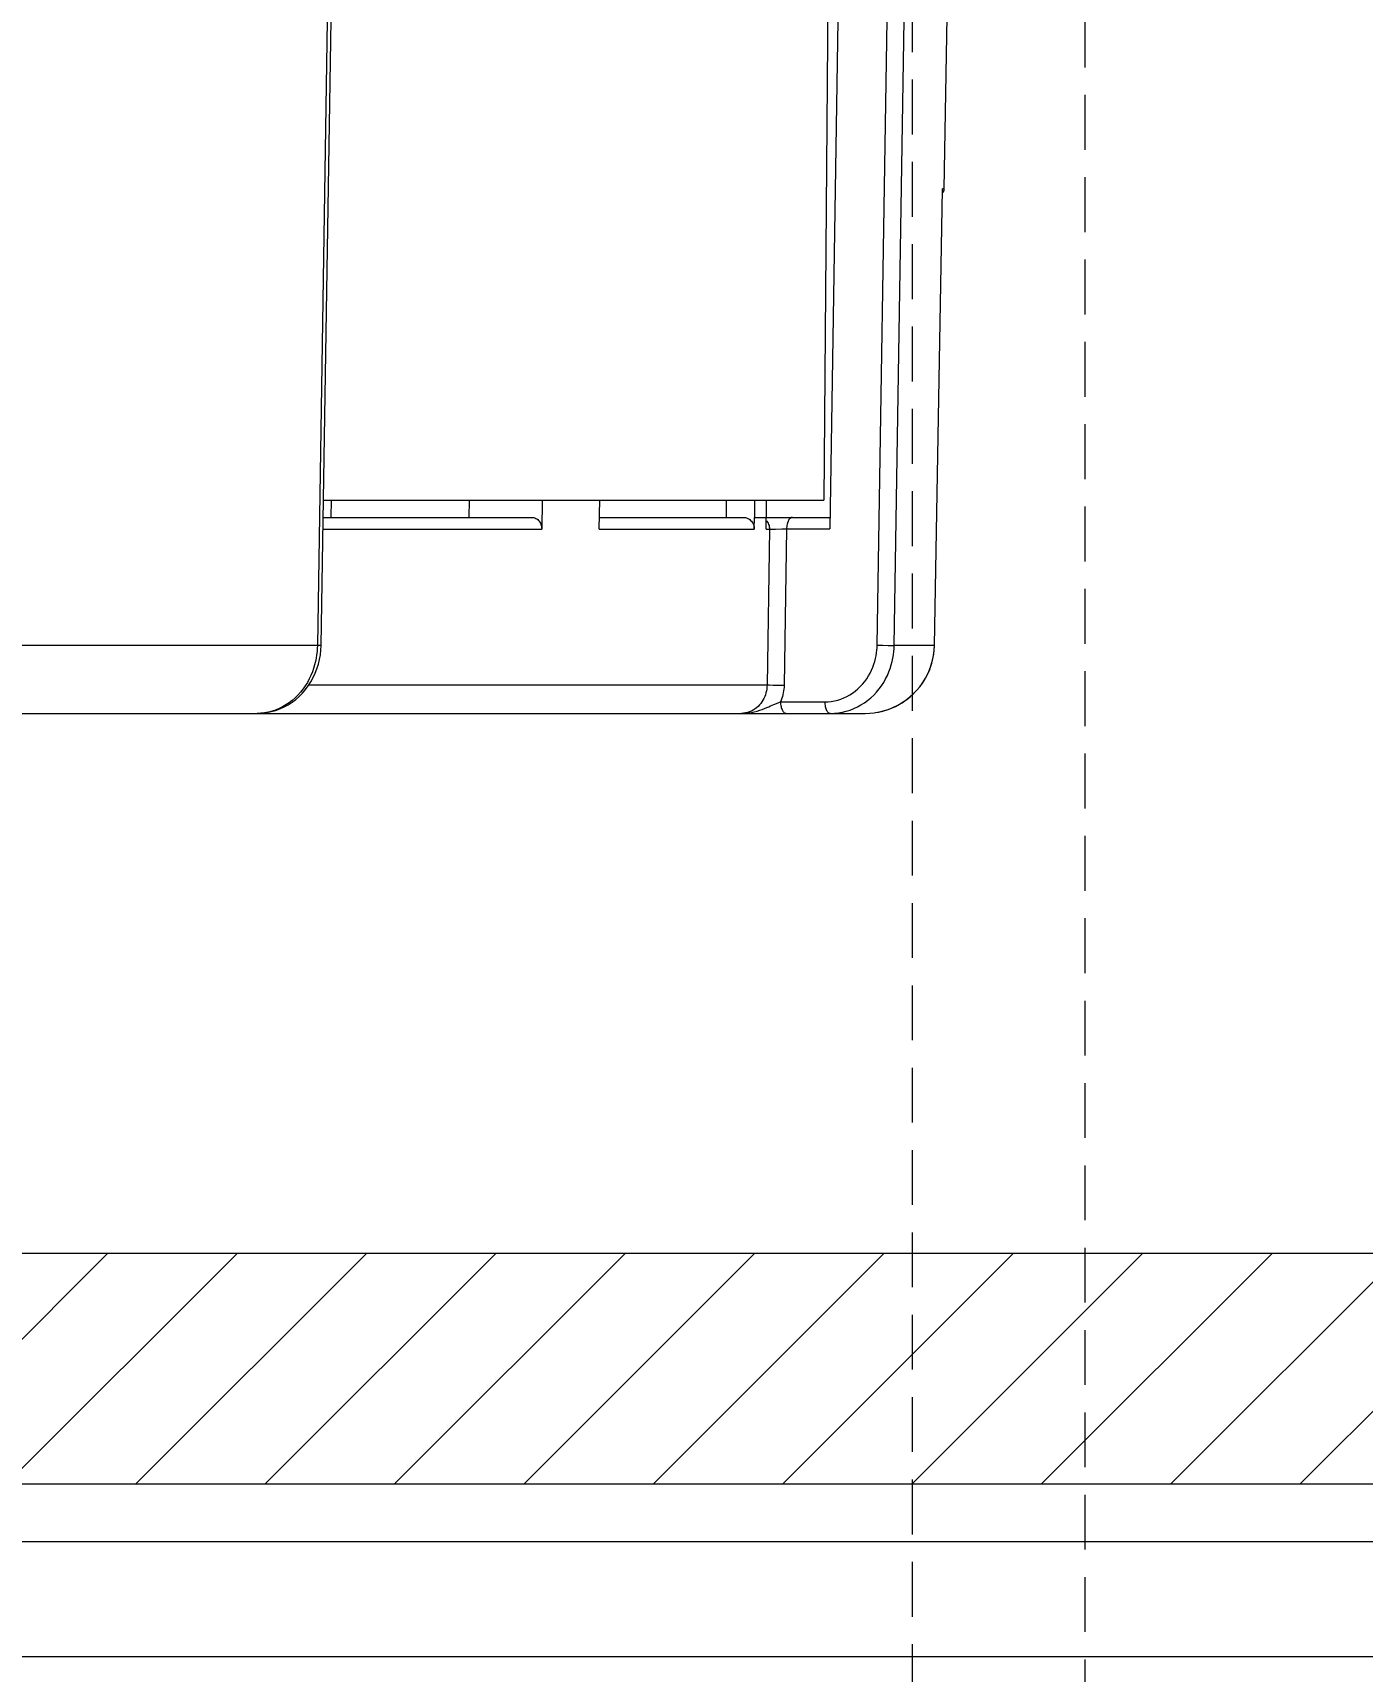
# Model space of a CAD drawing. Header units: millimetres. Extents: x -853320 to 19484, y -510814 to 9708.
# Drawn here: x 10169.61 to 10192.68, y 3163.57 to 3191.99 of the extents above; entities that cross this region are included whole.
import ezdxf
from ezdxf import colors
from ezdxf.entities.mleader import LeaderData, LeaderLine
from ezdxf.math import Vec2, Vec3

# ---------------------------------------------------------------- set-up
doc = ezdxf.new("R2010")
doc.units = ezdxf.units.MM
doc.linetypes.add('NASCOSTA', pattern=[9.525, 6.35, -3.175])
doc.linetypes.add('TRATTEGGIATA2', pattern=[9.525, 6.35, -3.175])
doc.layers.add('DS_ST_quote 1_50', color=7, linetype='Continuous')
for name, color, linetype, lineweight in [('F_ARREDI', 7, 'Continuous', 5), ('F_ELETTRICO', 22, 'Continuous', 5), ('F_ELETTRODOMESTICI', 40, 'Continuous', 5), ('F_IMPIANTO ELETTRICO', 7, 'Continuous', 0), ('F_IMPIANTO IDRAULICO', 7, 'Continuous', 5), ('F_MASSELLO_abete', 30, 'Continuous', 5), ('F_MINERAL WALL', 6, 'Continuous', 5), ('F_MULTI laminato OPACO', 1, 'Continuous', 5), ('F_SCALA_esterna', 40, 'Continuous', 5)]:
    doc.layers.add(name, color=color, linetype=linetype, lineweight=lineweight)
doc.layers.add('F_PARETI_slider', color=1, linetype='Continuous', lineweight=5, true_color=0xff0000)
doc.styles.add('ARIAL', font='arial.ttf')
doc.styles.add('DANZI-DIDASCALIE', font='Yu Gothic UI Light.ttf', dxfattribs={"height": 30})
doc.dimstyles.new('ISO-100', dxfattribs={"dimtxt": 100, "dimasz": 5, "dimexe": 0.25, "dimexo": 6, "dimgap": 6, "dimtad": 1, "dimtxsty": 'ARIAL', "dimblk": 'ARCHTICK', "dimcen": 2.5, "dimdle": 15, "dimse1": 1, "dimse2": 1, "dimclrd": 256, "dimclre": 256, "dimclrt": 256, "dimadec": 0, "dimazin": 0, "dimtfac": 1, "dimtmove": 0, "dimatfit": 3, "dimldrblk": 'ARCHTICK', "dimfxl": 1, "dimlwd": -1, "dimlwe": -1, "dimarcsym": 0})

# ---------------------------------------------------------------- blocks, each defined once
blk = doc.blocks.new('_Dot')
at = {"color": 0, "linetype": 'ByBlock', "lineweight": -2}
blk.add_line((-0.5, 0), (-1, 0), dxfattribs=at)
at = {"color": 0, "linetype": 'ByBlock', "const_width": 0.5}
blk.add_lwpolyline([(-0.25, 0, 1), (0.25, 0, 1)], format="xyb", close=True, dxfattribs=at)
blk = doc.blocks.new('RIV.to_pareti e soffitto_grande_lato ingresso_rev.01_pianta')
at = {"layer": 'F_MINERAL WALL', "transparency": 33554687}
h = blk.add_hatch(dxfattribs=at)
h.set_pattern_fill('ANSI31', color=256, scale=0.5)
h.set_pattern_definition([(45, (0, 9), (-1.122532015, 1.122532015), [])])
h.paths.add_polyline_path([(20597.119, 3297.66), (27517.119, 3297.66), (27517.119, 3301.66), (20597.119, 3301.66)])
at = {"layer": 'F_MINERAL WALL'}
blk.add_lwpolyline([(20597.119, 3297.66), (27517.119, 3297.66), (27517.119, 3301.66), (20597.119, 3301.66)], close=True, dxfattribs=at)
at = {"layer": 'F_MULTI laminato OPACO', "color": 3, "linetype": 'NASCOSTA'}
blk.add_lwpolyline([(29676.119, 4472.66), (20592.119, 4472.66), (20592.119, 3296.66), (29676.119, 3296.66)], close=True, dxfattribs=at)
blk = doc.blocks.new('SLIDER grande_lato ingresso_pianta_rev.01')
at = {"color": 1}
blk.add_lwpolyline([(267501.979, -75718.85), (276585.979, -75718.85), (276585.979, -74523.85), (267501.979, -74523.85)], close=True, dxfattribs=at)
blk.add_lwpolyline([(269903.479, -75718.85), (271161.479, -75718.85), (271161.479, -75720.85), (269903.479, -75720.85)], close=True)
blk = doc.blocks.new('SCATOLA INCASSO_1 P_sezione e pianta')
at = {"layer": 'F_ELETTRICO'}
for p, q in [((55461.896, -13650.117), (55446.903, -13649.85)), ((55461.896, -13650.117), (55461.896, -13650.117)), ((55461.896, -13650.117), (55461.896, -13650.143)), ((55461.908, -13650.118), (55461.896, -13650.117)), ((55461.903, -13650.143), (55461.896, -13650.143)), ((55461.903, -13650.143), (55461.896, -13650.143)), ((55469.815, -13650.285), (55461.903, -13650.143)), ((55469.815, -13650.285), (55469.815, -13650.285)), ((55469.815, -13650.285), (55469.815, -13650.983)), ((55469.815, -13650.983), (55458.597, -13650.805)), ((55469.811, -13651.279), (55458.594, -13651.101)), ((55469.813, -13651.183), (55469.814, -13651.086)), ((55469.814, -13651.086), (55469.815, -13651.028)), ((55469.815, -13651.028), (55469.815, -13651)), ((55469.811, -13651.279), (55469.813, -13651.183)), ((55470.994, -13682.187), (55470.994, -13651.487)), ((55458.594, -13651.954), (55467.794, -13652.1)), ((55458.594, -13652.134), (55467.294, -13652.203)), ((55467.294, -13660.889), (55467.294, -13652.203)), ((55467.594, -13653.408), (55467.594, -13652.097)), ((55467.794, -13652.851), (55467.794, -13652.1)), ((55470.794, -13652.956), (55470.794, -13652.189)), ((55467.795, -13652.936), (55467.794, -13652.851)), ((55467.794, -13652.851), (55470.506, -13652.895)), ((55467.797, -13653.041), (55467.795, -13652.936)), ((55467.797, -13653.098), (55467.797, -13653.041)), ((55467.797, -13653.12), (55467.797, -13653.098)), ((55467.797, -13653.207), (55467.797, -13653.147)), ((55467.797, -13653.147), (55470.503, -13653.19)), ((55470.502, -13653.146), (55470.503, -13653.087)), ((55470.502, -13653.174), (55470.502, -13653.146)), ((55470.503, -13653.087), (55470.504, -13652.99)), ((55470.504, -13652.99), (55470.506, -13652.895)), ((55470.866, -13653.128), (55470.841, -13653.07)), ((55467.294, -13653.203), (55467.594, -13653.203)), ((55467.294, -13653.408), (55467.594, -13653.408)), ((55467.797, -13653.207), (55467.594, -13653.203)), ((55467.797, -13653.412), (55467.594, -13653.408)), ((55467.797, -13656.101), (55467.797, -13653.412)), ((55470.503, -13653.19), (55470.503, -13661.143)), ((55467.594, -13656.098), (55467.594, -13653.606)), ((55467.594, -13653.893), (55467.294, -13653.893)), ((55467.797, -13656.101), (55467.294, -13656.094)), ((55467.294, -13657.094), (55467.797, -13657.101)), ((55467.797, -13660.897), (55467.797, -13657.101)), ((55467.594, -13660.893), (55467.594, -13657.271)), ((55467.594, -13658.357), (55467.294, -13658.355)), ((55469.814, -13660.929), (55458.597, -13660.751)), ((55458.597, -13660.816), (55469.815, -13660.994)), ((55467.294, -13660.756), (55467.594, -13660.759)), ((55469.815, -13660.994), (55469.815, -13697.529)), ((55470.984, -13661.909), (55470.991, -13661.974)), ((55470.991, -13661.974), (55470.994, -13662.039))]:
    blk.add_line(p, q, dxfattribs=at)
for points in [[(55461.962, -13650.144), (55461.956, -13650.139), (55461.945, -13650.131), (55461.933, -13650.125), (55461.921, -13650.121), (55461.908, -13650.118)], [(55470.981, -13651.311), (55470.967, -13651.236), (55470.947, -13651.154), (55470.921, -13651.074), (55470.889, -13650.995), (55470.851, -13650.919), (55470.809, -13650.846), (55470.761, -13650.776), (55470.709, -13650.71), (55470.652, -13650.647), (55470.591, -13650.589), (55470.526, -13650.535), (55470.457, -13650.485), (55470.385, -13650.441), (55470.31, -13650.402), (55470.232, -13650.368), (55470.153, -13650.34), (55470.072, -13650.318), (55469.989, -13650.301), (55469.905, -13650.29), (55469.815, -13650.285)], [(55470.593, -13650.591), (55470.534, -13650.541), (55470.471, -13650.495), (55470.406, -13650.453), (55470.338, -13650.416), (55470.267, -13650.383), (55470.195, -13650.355), (55470.121, -13650.331), (55470.046, -13650.312), (55469.969, -13650.298), (55469.892, -13650.289), (55469.815, -13650.285)], [(55470.981, -13651.311), (55470.971, -13651.255), (55470.954, -13651.179), (55470.931, -13651.105), (55470.904, -13651.032), (55470.873, -13650.961), (55470.836, -13650.892), (55470.796, -13650.826), (55470.751, -13650.762), (55470.702, -13650.702), (55470.649, -13650.645)], [(55469.815, -13651), (55469.815, -13650.99), (55469.815, -13650.983)], [(55470.994, -13652.089), (55470.991, -13652.02), (55470.984, -13651.951), (55470.973, -13651.883), (55470.957, -13651.816), (55470.936, -13651.75), (55470.911, -13651.685), (55470.882, -13651.622), (55470.849, -13651.561), (55470.811, -13651.502), (55470.77, -13651.445), (55470.725, -13651.391), (55470.676, -13651.339), (55470.625, -13651.291), (55470.57, -13651.245), (55470.514, -13651.204), (55470.456, -13651.166), (55470.396, -13651.132), (55470.336, -13651.102), (55470.275, -13651.075), (55470.213, -13651.053), (55470.153, -13651.034), (55470.093, -13651.018), (55470.034, -13651.005), (55469.977, -13650.996), (55469.921, -13650.989), (55469.867, -13650.985), (55469.815, -13650.983)], [(55470.794, -13652.189), (55470.792, -13652.132), (55470.786, -13652.075), (55470.776, -13652.02), (55470.763, -13651.964), (55470.746, -13651.91), (55470.725, -13651.857), (55470.701, -13651.805), (55470.673, -13651.755), (55470.642, -13651.706), (55470.607, -13651.659), (55470.57, -13651.614), (55470.529, -13651.572), (55470.486, -13651.532), (55470.441, -13651.495), (55470.394, -13651.46), (55470.345, -13651.429), (55470.296, -13651.401), (55470.245, -13651.376), (55470.195, -13651.355), (55470.143, -13651.336), (55470.093, -13651.32), (55470.043, -13651.307), (55469.994, -13651.297), (55469.946, -13651.289), (55469.9, -13651.283), (55469.855, -13651.28), (55469.811, -13651.279)], [(55470.994, -13651.487), (55470.991, -13651.409), (55470.984, -13651.332), (55470.981, -13651.311)], [(55470.794, -13652.189), (55470.815, -13652.188), (55470.835, -13652.187), (55470.856, -13652.184), (55470.875, -13652.18), (55470.894, -13652.176), (55470.911, -13652.17), (55470.928, -13652.163), (55470.942, -13652.156), (55470.956, -13652.148), (55470.967, -13652.139), (55470.977, -13652.13), (55470.984, -13652.12), (55470.989, -13652.11), (55470.993, -13652.099), (55470.994, -13652.089)], [(55467.594, -13652.751), (55467.595, -13652.762), (55467.598, -13652.772), (55467.604, -13652.782), (55467.611, -13652.792), (55467.621, -13652.801), (55467.632, -13652.81), (55467.645, -13652.818), (55467.66, -13652.826), (55467.676, -13652.832), (55467.694, -13652.838), (55467.712, -13652.843), (55467.732, -13652.847), (55467.752, -13652.849), (55467.773, -13652.851), (55467.794, -13652.851)], [(55470.794, -13652.956), (55470.815, -13652.955), (55470.835, -13652.954), (55470.856, -13652.951), (55470.875, -13652.947), (55470.894, -13652.943), (55470.911, -13652.937), (55470.928, -13652.93), (55470.942, -13652.923), (55470.956, -13652.915), (55470.967, -13652.906), (55470.977, -13652.897), (55470.984, -13652.887), (55470.989, -13652.877), (55470.993, -13652.866), (55470.994, -13652.856)], [(55467.715, -13653.163), (55467.735, -13653.156), (55467.755, -13653.151), (55467.776, -13653.148), (55467.797, -13653.147)], [(55467.797, -13653.147), (55467.797, -13653.143), (55467.797, -13653.137), (55467.797, -13653.12)], [(55470.506, -13652.895), (55470.539, -13652.896), (55470.572, -13652.898), (55470.605, -13652.903), (55470.637, -13652.908), (55470.67, -13652.915), (55470.701, -13652.923), (55470.733, -13652.933), (55470.763, -13652.944), (55470.794, -13652.956)], [(55470.841, -13653.07), (55470.81, -13652.997), (55470.801, -13652.975), (55470.794, -13652.956)], [(55470.994, -13653.633), (55470.992, -13653.574), (55470.986, -13653.517), (55470.978, -13653.463), (55470.967, -13653.411), (55470.954, -13653.362), (55470.94, -13653.316), (55470.925, -13653.273), (55470.91, -13653.233), (55470.895, -13653.196), (55470.88, -13653.161), (55470.866, -13653.128)], [(55467.594, -13653.606), (55467.595, -13653.585), (55467.598, -13653.565), (55467.604, -13653.545), (55467.612, -13653.526), (55467.621, -13653.508), (55467.633, -13653.49), (55467.646, -13653.475), (55467.661, -13653.46), (55467.678, -13653.448), (55467.696, -13653.437), (55467.715, -13653.427), (55467.735, -13653.42), (55467.755, -13653.415), (55467.776, -13653.413), (55467.797, -13653.412)], [(55467.653, -13653.204), (55467.661, -13653.196), (55467.678, -13653.183)], [(55467.678, -13653.183), (55467.696, -13653.172), (55467.715, -13653.163)], [(55470.503, -13653.19), (55470.502, -13653.183), (55470.502, -13653.174)], [(55470.503, -13653.19), (55470.537, -13653.192), (55470.572, -13653.195), (55470.606, -13653.201), (55470.639, -13653.209), (55470.672, -13653.219), (55470.704, -13653.231), (55470.735, -13653.245), (55470.765, -13653.261), (55470.794, -13653.279), (55470.822, -13653.299), (55470.848, -13653.32), (55470.873, -13653.344), (55470.897, -13653.371), (55470.918, -13653.399), (55470.938, -13653.429), (55470.955, -13653.461), (55470.969, -13653.494), (55470.98, -13653.528), (55470.987, -13653.562), (55470.992, -13653.598), (55470.994, -13653.633)], [(55467.594, -13657.271), (55467.595, -13657.253), (55467.598, -13657.235), (55467.604, -13657.218), (55467.612, -13657.201), (55467.621, -13657.185), (55467.633, -13657.17), (55467.646, -13657.156), (55467.661, -13657.144), (55467.678, -13657.133), (55467.696, -13657.123), (55467.715, -13657.115), (55467.735, -13657.109), (55467.755, -13657.104), (55467.776, -13657.102), (55467.797, -13657.101)], [(55470.994, -13662.039), (55470.994, -13662.029), (55470.99, -13661.95), (55470.98, -13661.871), (55470.964, -13661.794), (55470.943, -13661.718), (55470.915, -13661.644), (55470.883, -13661.571), (55470.844, -13661.501), (55470.801, -13661.434), (55470.752, -13661.37), (55470.699, -13661.309), (55470.642, -13661.252), (55470.58, -13661.199), (55470.514, -13661.151), (55470.446, -13661.106), (55470.373, -13661.066), (55470.299, -13661.031), (55470.221, -13661.001), (55470.142, -13660.976), (55470.062, -13660.956), (55469.98, -13660.942), (55469.898, -13660.933), (55469.814, -13660.929)], [(55469.814, -13660.929), (55469.815, -13660.929), (55469.815, -13660.933), (55469.815, -13660.939), (55469.815, -13660.949)], [(55469.815, -13660.949), (55469.815, -13660.977), (55469.815, -13660.994)], [(55469.815, -13660.994), (55469.867, -13660.996), (55469.921, -13661), (55469.977, -13661.006), (55470.034, -13661.015), (55470.093, -13661.027), (55470.153, -13661.042), (55470.213, -13661.06), (55470.275, -13661.081), (55470.336, -13661.106), (55470.396, -13661.135), (55470.456, -13661.167), (55470.514, -13661.203), (55470.57, -13661.242), (55470.625, -13661.285), (55470.676, -13661.331), (55470.725, -13661.379), (55470.77, -13661.431), (55470.811, -13661.485), (55470.849, -13661.541), (55470.882, -13661.598), (55470.911, -13661.658), (55470.936, -13661.719), (55470.957, -13661.781), (55470.973, -13661.844), (55470.984, -13661.909)]]:
    blk.add_lwpolyline(points, dxfattribs=at)
blk.add_arc((55461.894, -13650.217), 0.1, 46.888, 88.9794, dxfattribs=at)
blk = doc.blocks.new('P.lo PARETE INGRESSO_pianta')
at = {"layer": 'F_MASSELLO_abete'}
blk.add_lwpolyline([(2592.767, -11717.34), (2592.767, -11687.34), (2928.767, -11687.34), (2928.767, -11717.34)], close=True, dxfattribs=at)
at = {"layer": 'F_IMPIANTO ELETTRICO', "rotation": 269.9999999999999}
blk.add_blockref('SCATOLA INCASSO_1 P_sezione e pianta', (16523.454, 43763.024), dxfattribs=at)
blk = doc.blocks.new('SCALA ESTERNA_pianta')
at = {"color": 41, "linetype": 'TRATTEGGIATA2', "lineweight": 9, "ltscale": 0.15}
blk.add_line((601754.967, 451150.415), (601754.967, 449440.412), dxfattribs=at)
blk.add_lwpolyline([(601696.967, 449440.412), (601757.967, 449440.412), (601757.967, 451150.415), (601696.967, 451150.415)], close=True, dxfattribs=at)
blk = doc.blocks.new('_ArchTick')
at = {"color": 0, "linetype": 'ByBlock', "const_width": 0.15}
blk.add_lwpolyline([(-0.5, -0.5), (0.5, 0.5)], dxfattribs=at)
blk = doc.blocks.new('*D146')
at = {"layer": 'Defpoints', "color": 0, "transparency": 16777216}
for p in [(5588.556, 7348.815), (19268.524, 2810.66), (19483.824, 2810.66)]:
    blk.add_point(p, dxfattribs=at)
at = {"layer": 'DS_ST_quote 1_50', "transparency": 16777216}
blk.add_line((19268.524, 7363.815), (19268.524, 2795.66), dxfattribs=at)
at = {"layer": 'DS_ST_quote 1_50', "transparency": 16777216, "xscale": 5, "yscale": 5, "zscale": 5}
for p, rotation in [((19268.524, 7348.815), 90), ((19268.524, 2810.66), 270)]:
    blk.add_blockref('_ArchTick', p, dxfattribs=dict(at, rotation=rotation))
at = {"layer": 'DS_ST_quote 1_50', "transparency": 16777216, "insert": (19202.429, 5079.737), "char_height": 100, "attachment_point": 5, "rotation": 90, "style": 'ARIAL'}
blk.add_mtext('4538,15', dxfattribs=at)
blk = doc.blocks.new('BAGNO-LAVANDERIA_pianta_sol.B')
at = {"layer": 'F_ELETTRODOMESTICI', "color": 5, "ltscale": 5}
ml = blk.add_multileader_mtext('Standard', dxfattribs=at)
ml.set_content('{\\fYu Gothic UI Light|b0|i0|c128|p34;BASAMENTO c/cassetto} ditta MIELE art.WTS 610', color=5, style='DANZI-DIDASCALIE')
ml.set_leader_properties(color=256, linetype='ByLayer', lineweight=-1)
ml.set_arrow_properties(name='DOT')
ml.build(insert=Vec2(0, 0))
ml.multileader.update_dxf_attribs({"arrow_head_size": 5, "scale": 5})
ctx = ml.context
ctx.base_point, ctx.scale, ctx.char_height, ctx.arrow_head_size, ctx.landing_gap_size, ctx.plane_origin, ctx.plane_x_axis, ctx.plane_y_axis = Vec3(865728.962, 518190.635), 5, 25, 5, 10, Vec3(865691.994, 518253.274), Vec3(0, -1), Vec3(1, 0)
notes = []
notes.append((ctx, [(0, (0, 0, 0), (0, 0), (1, 0), 1, [])]))
ctx.mtext.insert, ctx.mtext.text_direction, ctx.mtext.rotation, ctx.mtext.width, ctx.mtext.flow_direction = Vec3(865741.68, 518180.635), Vec3(0, -1), 4.712389, 471.57428, 5
ml = blk.add_multileader_mtext('Standard', dxfattribs=at)
ml.set_content('{\\fYu Gothic UI Light|b0|i0|c128|p34;LAVASCIUGA} ditta MIELE art.WTD165 WPM 8/5kg', color=5, style='DANZI-DIDASCALIE')
ml.set_leader_properties(color=256, linetype='ByLayer', lineweight=-1)
ml.set_arrow_properties(name='DOT')
ml.build(insert=Vec2(0, 0))
ml.multileader.update_dxf_attribs({"arrow_head_size": 5, "scale": 5})
ctx = ml.context
ctx.base_point, ctx.scale, ctx.char_height, ctx.arrow_head_size, ctx.landing_gap_size, ctx.plane_origin, ctx.plane_x_axis, ctx.plane_y_axis = Vec3(865852.825, 518185.277), 5, 25, 5, 10, Vec3(865819.832, 518247.915), Vec3(0, -1), Vec3(1, 0)
notes.append((ctx, [(0, (0, 0, 0), (0, 0), (1, 0), 1, [])]))
ctx.mtext.insert, ctx.mtext.text_direction, ctx.mtext.rotation, ctx.mtext.width, ctx.mtext.flow_direction = Vec3(865869.518, 518175.277), Vec3(0, -1), 4.712389, 377.01669, 5
for ctx, leaders in notes:
    for number, flags, end, landing, length, lines in leaders:
        leader = LeaderData()
        leader.index, (leader.has_last_leader_line, leader.has_dogleg_vector, leader.attachment_direction) = number, flags
        leader.last_leader_point, leader.dogleg_vector, leader.dogleg_length = Vec3(end), Vec3(landing), length
        for number, points, colour, breaks in lines:
            line = LeaderLine()
            line.index, line.vertices, line.color, line.breaks = number, Vec3.list(points), colors.encode_raw_color(colour), breaks
            leader.lines.append(line)
        ctx.leaders.append(leader)

msp = doc.modelspace()

# ---------------------------------------------------------------- block references
at = {"layer": 'F_ARREDI', "color": 2, "lineweight": 5}
msp.add_blockref('BAGNO-LAVANDERIA_pianta_sol.B', (-853319.899, -510814.178), dxfattribs=at)
at = {"layer": 'F_IMPIANTO IDRAULICO', "color": 1}
msp.add_blockref('RIV.to_pareti e soffitto_grande_lato ingresso_rev.01_pianta', (-13895.268, -130.845), dxfattribs=at)

# ---------------------------------------------------------------- next in the draw order: block references
at = {"layer": 'F_PARETI_slider', "linetype": 'ByBlock', "lineweight": 13}
msp.add_blockref('SLIDER grande_lato ingresso_pianta_rev.01', (-260805.128, 78884.665), dxfattribs=at)

# ---------------------------------------------------------------- next in the draw order: block references
at = {"layer": 'F_ARREDI'}
msp.add_blockref('P.lo PARETE INGRESSO_pianta', (7312.084, 14888.155), dxfattribs=at)
at = {"layer": 'F_SCALA_esterna', "color": 2, "lineweight": 5, "rotation": 180}
msp.add_blockref('SCALA ESTERNA_pianta', (611942.834, 454293.23), dxfattribs=at)

# ---------------------------------------------------------------- next in the draw order: dimensions: what is measured, and where the dimension line sits
at = {"layer": 'DS_ST_quote 1_50', "color": 4}
dim = msp.add_linear_dim(base=(19268.5243, 2810.6601), p1=(5588.556, 7348.8148), p2=(19483.824, 2810.6601), angle=90, dimstyle='ISO-100', dxfattribs=at)
dim.commit()
dim.dimension.update_dxf_attribs({"geometry": '*D146', "text_midpoint": (19202.4288, 5079.7375)})

doc.saveas('drawing.dxf')
